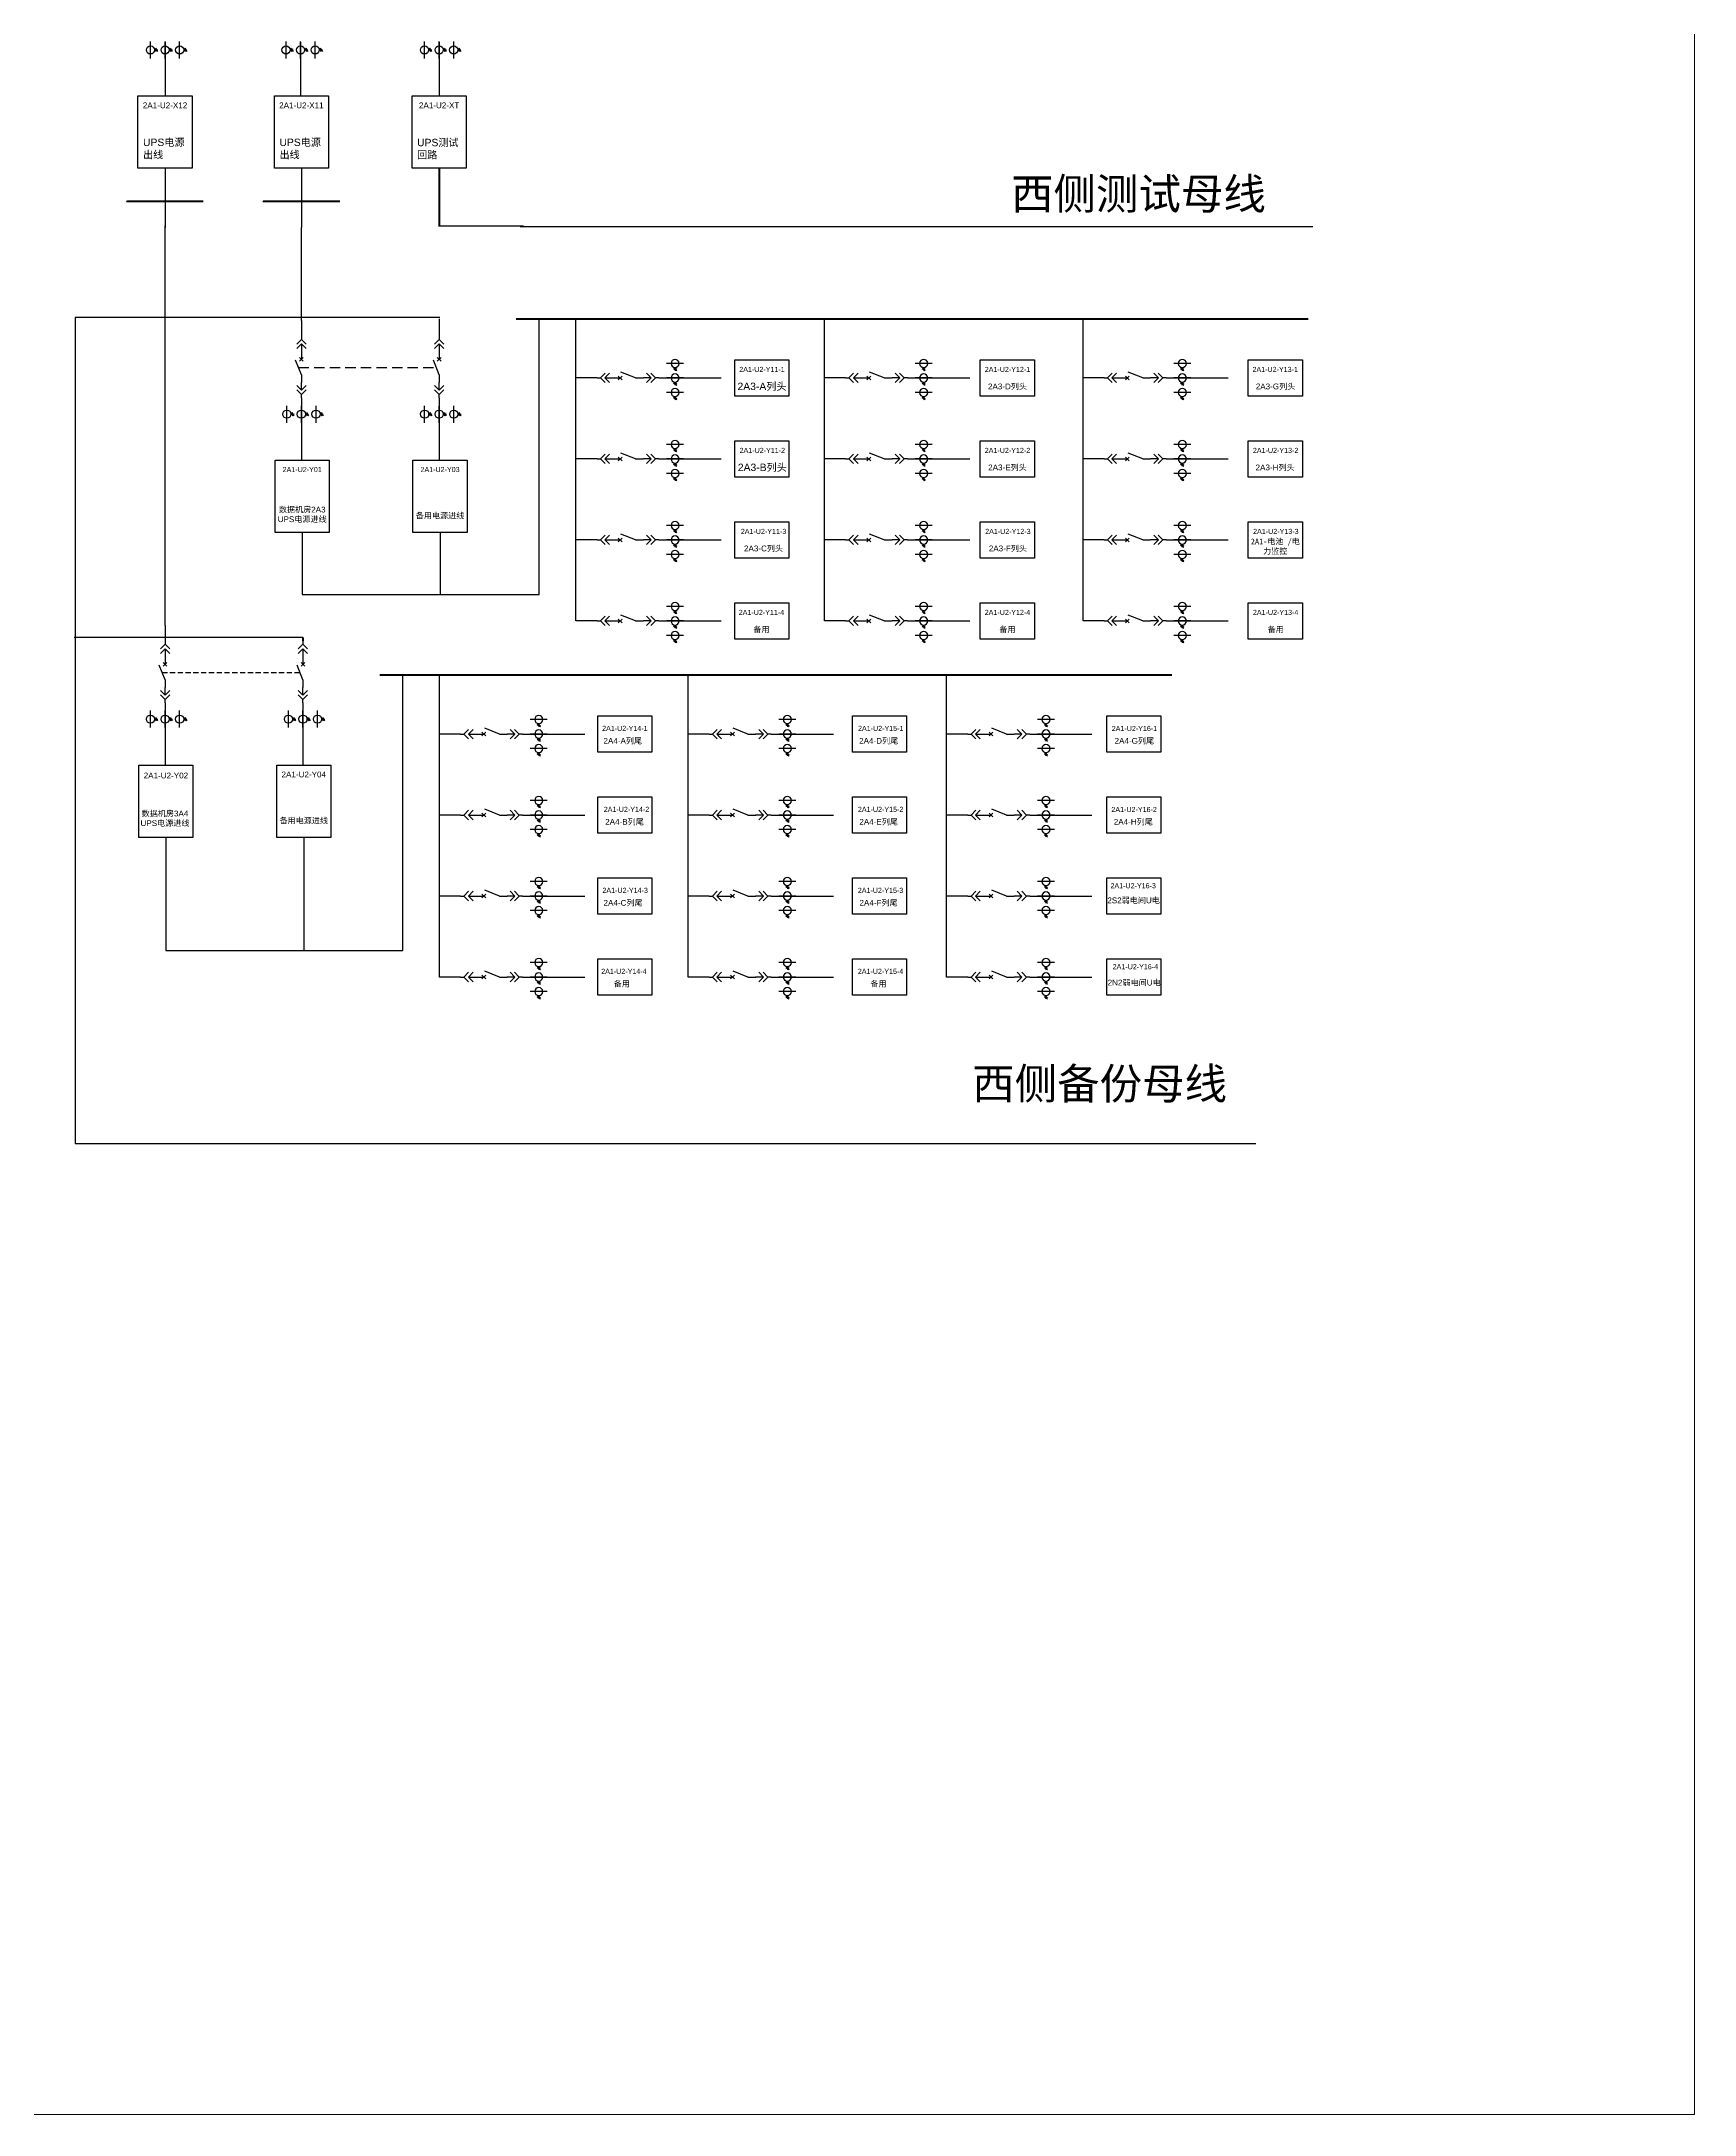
# Model space of a CAD drawing. Header units: millimetres. Extents: x 18 to 345, y 18 to 336.
# Drawn here: x 186.2 to 345.5, y 18.1 to 217.7 of the extents above; entities that cross this region are included whole.
import ezdxf

# ---------------------------------------------------------------- set-up
doc = ezdxf.new("R2010")
doc.units = ezdxf.units.MM
doc.linetypes.add('DASHED', pattern=[0.75, 0.5, -0.25])
doc.linetypes.add('HIDDEN', pattern=[0.375, 0.25, -0.125])
doc.styles.get("Standard").update_dxf_attribs({"font": 'arial.ttf'})

# ---------------------------------------------------------------- blocks, each defined once
blk = doc.blocks.new('A$C03DD39B5')
for p, q in [((417, 475), (283, 392)), ((417, 422), (283, 339)), ((350, 333), (350, 467))]:
    blk.add_line(p, q)
blk.add_lwpolyline([(700, 167), (0, 167)])
blk.add_circle((350, 167), 167)
blk = doc.blocks.new('DYDQAA05')
at = {"color": 0}
blk.add_lwpolyline([(0, 0), (0, -7)], dxfattribs=at)
blk = doc.blocks.new('DYDQAA03')
at = {"color": 0}
for points in [[(0, 0), (0, -1.5)], [(-2.12, -3.62), (0, -1.5)], [(-2.12, -5.62), (0, -3.5)], [(2.12, -3.62), (0, -1.5)], [(2.12, -5.62), (0, -3.5)], [(0, -3.5), (0, -7)]]:
    blk.add_lwpolyline(points, dxfattribs=at)
blk = doc.blocks.new('DYDQAA09')
at = {"color": 0}
blk.add_lwpolyline([(0, 0), (0, -3.5)], dxfattribs=at)
blk.add_lwpolyline([(0, 0), (0, -3.5)], dxfattribs=at)
blk.add_lwpolyline([(0, 0), (0, -3.5)], dxfattribs=at)
blk.add_lwpolyline([(0, 0), (0, -3.5)], dxfattribs=at)
blk.add_lwpolyline([(0, 0), (0, -3.5)], dxfattribs=at)
blk.add_lwpolyline([(0, 0), (0, -3.5)], dxfattribs=at)
blk.add_lwpolyline([(0, 0), (0, -3.5)], dxfattribs=at)
blk.add_lwpolyline([(0, 0), (0, -3.5)], dxfattribs=at)
blk.add_lwpolyline([(0, 0), (0, -3.5)], dxfattribs=at)
blk = doc.blocks.new('DYDQ0201')
at = {"color": 0}
for points in [[(0.86, -0.86), (-0.86, 0.86)], [(-0.86, -0.86), (0.86, 0.86)], [(0, -7), (-2.61, -0.37)]]:
    blk.add_lwpolyline(points, dxfattribs=at)
blk = doc.blocks.new('DYDQAA04')
at = {"color": 0}
for points in [[(0, -3.5), (0, 0)], [(-2.12, -1.38), (0, -3.5)], [(-2.12, -3.38), (0, -5.5)], [(2.12, -1.38), (0, -3.5)], [(2.12, -3.38), (0, -5.5)], [(0, -7), (0, -5.5)]]:
    blk.add_lwpolyline(points, dxfattribs=at)

msp = doc.modelspace()

# ---------------------------------------------------------------- linework, layer by layer
for p, q in [((198.14, 217.7, -5850.05), (198.14, 216.06, -5850.05)), ((211.19, 217.7, -5850.05), (211.19, 216.06, -5850.05)), ((224.54, 217.7, -5850.05), (224.54, 216.06, -5850.05)), ((198.14, 216.06, -5850.05), (198.14, 212.5, -5850.05)), ((211.19, 216.06, -5850.05), (211.19, 212.5, -5850.05)), ((224.54, 216.06, -5850.05), (224.54, 212.5, -5850.05)), ((198.14, 205.54, -5850.05), (198.14, 199.82, -5850.05)), ((211.27, 205.54, -5881.53), (211.27, 199.82, -5881.53)), ((198.14, 161.5, -9464.69), (198.14, 200, -8773.05)), ((211.27, 190.87, -9799.66), (211.27, 199.82, -8416.38)), ((234.17, 164.49, -7158.37), (234.17, 191.04, -13417.39)), ((237.71, 177.54, -6604.84), (237.71, 191.04, -13417.39)), ((261.66, 177.54, -6604.84), (261.66, 191.04, -13417.39)), ((286.57, 177.54, -6604.84), (286.57, 191.04, -13417.39)), ((239.75, 185.34, -7988.12), (237.71, 185.34, -7296.48)), ((246.5, 185.34, -5786.9), (248.14, 185.34, -5786.9)), ((248.14, 185.34, -5786.9), (251.7, 185.34, -5786.9)), ((263.7, 185.34, -7988.12), (261.66, 185.34, -7296.48)), ((270.45, 185.34, -5786.9), (272.09, 185.34, -5786.9)), ((272.09, 185.34, -5786.9), (275.65, 185.34, -5786.9)), ((288.61, 185.34, -7988.12), (286.57, 185.34, -7296.48)), ((295.35, 185.34, -5786.9), (296.99, 185.34, -5786.9)), ((296.99, 185.34, -5786.9), (300.56, 185.34, -5786.9)), ((211.27, 182.63, -7598.43), (211.27, 180.99, -7598.43)), ((211.27, 180.99, -7598.43), (211.27, 177.42, -7598.43)), ((239.75, 177.54, -6604.84), (237.71, 177.54, -6604.84)), ((237.71, 169.74, -5913.2), (237.71, 177.54, -6604.84)), ((246.5, 177.54, -4403.61), (248.14, 177.54, -4403.61)), ((248.14, 177.54, -4403.61), (251.7, 177.54, -4403.61)), ((263.7, 177.54, -6604.84), (261.66, 177.54, -6604.84)), ((261.66, 169.74, -5913.2), (261.66, 177.54, -6604.84)), ((270.45, 177.54, -4403.61), (272.09, 177.54, -4403.61)), ((272.09, 177.54, -4403.61), (275.65, 177.54, -4403.61)), ((288.61, 177.54, -6604.84), (286.57, 177.54, -6604.84)), ((286.57, 169.74, -5913.2), (286.57, 177.54, -6604.84)), ((295.35, 177.54, -4403.61), (296.99, 177.54, -4403.61)), ((296.99, 177.54, -4403.61), (300.56, 177.54, -4403.61)), ((211.35, 170.47, -7629.92), (211.35, 164.49, -7158.37)), ((239.75, 169.74, -5913.2), (237.71, 169.74, -5913.2)), ((237.71, 161.94, -5221.56), (237.71, 169.74, -5913.2)), ((246.5, 169.74, -3711.97), (248.14, 169.74, -3711.97)), ((248.14, 169.74, -3711.97), (251.7, 169.74, -3711.97)), ((263.7, 169.74, -5913.2), (261.66, 169.74, -5913.2)), ((261.66, 161.94, -5221.56), (261.66, 169.74, -5913.2)), ((270.45, 169.74, -3711.97), (272.09, 169.74, -3711.97)), ((272.09, 169.74, -3711.97), (275.65, 169.74, -3711.97)), ((288.61, 169.74, -5913.2), (286.57, 169.74, -5913.2)), ((286.57, 161.94, -5221.56), (286.57, 169.74, -5913.2)), ((295.35, 169.74, -3711.97), (296.99, 169.74, -3711.97)), ((296.99, 169.74, -3711.97), (300.56, 169.74, -3711.97)), ((211.35, 164.49, -7158.37), (234.17, 164.49, -7158.37)), ((239.75, 161.94, -5221.56), (237.71, 161.94, -5221.56)), ((246.5, 161.94, -3020.33), (248.14, 161.94, -3020.33)), ((248.14, 161.94, -3020.33), (251.7, 161.94, -3020.33)), ((263.7, 161.94, -5221.56), (261.66, 161.94, -5221.56)), ((270.45, 161.94, -3020.33), (272.09, 161.94, -3020.33)), ((272.09, 161.94, -3020.33), (275.65, 161.94, -3020.33)), ((288.61, 161.94, -5221.56), (286.57, 161.94, -5221.56)), ((295.35, 161.94, -3020.33), (296.99, 161.94, -3020.33)), ((296.99, 161.94, -3020.33), (300.56, 161.94, -3020.33)), ((221.03, 130.2, -7158.37), (221.03, 156.75, -13417.39)), ((224.58, 143.25, -6604.84), (224.58, 156.75, -13417.39)), ((248.53, 143.25, -6604.84), (248.53, 156.75, -13417.39)), ((273.43, 143.25, -6604.84), (273.43, 156.75, -13417.39)), ((198.14, 153.26, -7263.47), (198.14, 151.62, -7263.47)), ((198.14, 151.62, -7263.47), (198.14, 148.05, -7263.47)), ((226.61, 151.05, -7988.12), (224.58, 151.05, -7296.48)), ((233.36, 151.05, -5786.9), (235, 151.05, -5786.9)), ((235, 151.05, -5786.9), (238.57, 151.05, -5786.9)), ((250.56, 151.05, -7988.12), (248.53, 151.05, -7296.48)), ((257.31, 151.05, -5786.9), (258.95, 151.05, -5786.9)), ((258.95, 151.05, -5786.9), (262.52, 151.05, -5786.9)), ((275.47, 151.05, -7988.12), (273.43, 151.05, -7296.48)), ((282.22, 151.05, -5786.9), (283.86, 151.05, -5786.9)), ((283.86, 151.05, -5786.9), (287.42, 151.05, -5786.9)), ((226.61, 143.25, -6604.84), (224.58, 143.25, -6604.84)), ((224.58, 135.45, -5913.2), (224.58, 143.25, -6604.84)), ((233.36, 143.25, -4403.61), (235, 143.25, -4403.61)), ((235, 143.25, -4403.61), (238.57, 143.25, -4403.61)), ((250.56, 143.25, -6604.84), (248.53, 143.25, -6604.84)), ((248.53, 135.45, -5913.2), (248.53, 143.25, -6604.84)), ((257.31, 143.25, -4403.61), (258.95, 143.25, -4403.61)), ((258.95, 143.25, -4403.61), (262.52, 143.25, -4403.61)), ((275.47, 143.25, -6604.84), (273.43, 143.25, -6604.84)), ((273.43, 135.45, -5913.2), (273.43, 143.25, -6604.84)), ((282.22, 143.25, -4403.61), (283.86, 143.25, -4403.61)), ((283.86, 143.25, -4403.61), (287.42, 143.25, -4403.61)), ((198.22, 141.1, -7294.95), (198.22, 130.2, -7158.37)), ((226.61, 135.45, -5913.2), (224.58, 135.45, -5913.2)), ((224.58, 127.65, -5221.56), (224.58, 135.45, -5913.2)), ((233.36, 135.45, -3711.97), (235, 135.45, -3711.97)), ((235, 135.45, -3711.97), (238.57, 135.45, -3711.97)), ((250.56, 135.45, -5913.2), (248.53, 135.45, -5913.2)), ((248.53, 127.65, -5221.56), (248.53, 135.45, -5913.2)), ((257.31, 135.45, -3711.97), (258.95, 135.45, -3711.97)), ((258.95, 135.45, -3711.97), (262.52, 135.45, -3711.97)), ((275.47, 135.45, -5913.2), (273.43, 135.45, -5913.2)), ((273.43, 127.65, -5221.56), (273.43, 135.45, -5913.2)), ((282.22, 135.45, -3711.97), (283.86, 135.45, -3711.97)), ((283.86, 135.45, -3711.97), (287.42, 135.45, -3711.97)), ((198.22, 130.2, -7158.37), (221.03, 130.2, -7158.37)), ((226.61, 127.65, -5221.56), (224.58, 127.65, -5221.56)), ((233.36, 127.65, -3020.33), (235, 127.65, -3020.33)), ((235, 127.65, -3020.33), (238.57, 127.65, -3020.33)), ((250.56, 127.65, -5221.56), (248.53, 127.65, -5221.56)), ((257.31, 127.65, -3020.33), (258.95, 127.65, -3020.33)), ((258.95, 127.65, -3020.33), (262.52, 127.65, -3020.33)), ((275.47, 127.65, -5221.56), (273.43, 127.65, -5221.56)), ((282.22, 127.65, -3020.33), (283.86, 127.65, -3020.33)), ((283.86, 127.65, -3020.33), (287.42, 127.65, -3020.33))]:
    msp.add_line(p, q)
at = {"color": 1, "lineweight": 40}
for p, q in [((224.54, 205.54, -5882.56), (224.54, 199.94, -7957.48)), ((231.95, 191.04, -13417.39), (308.26, 191.04, -13417.39)), ((218.82, 156.75, -13417.39), (295.13, 156.75, -13417.39))]:
    msp.add_line(p, q, dxfattribs=at)
at = {"color": 1, "lineweight": 30}
for p, q in [((232.67, 199.95), (224.53, 199.95)), ((232.36, 199.94, -7957.48), (308.7, 199.94, -7957.48))]:
    msp.add_line(p, q, dxfattribs=at)
at = {"color": 5, "lineweight": 30}
for p, q in [((224.61, 191.15), (189.49, 191.15)), ((189.49, 191.15), (189.49, 111.61)), ((211.42, 160.34, 691.64), (189.37, 160.34, 691.64)), ((189.49, 111.61), (303.21, 111.61))]:
    msp.add_line(p, q, dxfattribs=at)
at = {"color": 5}
for p, q in [((224.54, 191.04, -11844.12), (224.54, 189.38, -9799.66)), ((224.54, 182.63, -7598.43), (224.54, 180.99, -7598.43)), ((224.54, 180.99, -7598.43), (224.54, 177.42, -7598.43)), ((224.63, 170.47, -7629.92), (224.63, 164.49, -7158.37)), ((211.42, 153.26, -5659.07), (211.42, 151.62, -5659.07)), ((211.42, 151.62, -5659.07), (211.42, 148.05, -5659.07)), ((211.5, 141.1, -5690.56), (211.5, 130.2, -7158.37))]:
    msp.add_line(p, q, dxfattribs=at)
at = {"linetype": 'DASHED', "ltscale": 2}
msp.add_line((211, 186.36, -9799.66), (224.28, 186.36, -9799.66), dxfattribs=at)
at = {"color": 5, "lineweight": 40}
msp.add_line((211.42, 160.33, -10596.4), (211.42, 160.01, -7860.29), dxfattribs=at)
at = {"linetype": 'HIDDEN', "ltscale": 2}
msp.add_line((197.86, 156.99, -7860.29), (211.14, 156.99, -7860.29), dxfattribs=at)
at = {"color": 1, "lineweight": 13, "ltscale": 0.001071}
msp.add_lwpolyline([(18.21, 336.49), (345.47, 336.49), (345.47, 18.1), (18.21, 18.1)], close=True, dxfattribs=at)
for points, elevation in [([(195.53, 212.5), (200.74, 212.5), (200.74, 205.54), (195.53, 205.54)], -5850.05), ([(208.67, 212.5), (213.88, 212.5), (213.88, 205.54), (208.67, 205.54)], -5881.53), ([(253.04, 187.08), (258.24, 187.08), (258.24, 183.6), (253.04, 183.6)], -5786.9), ([(276.67, 187.08), (281.88, 187.08), (281.88, 183.6), (276.67, 183.6)], -5786.9), ([(302.49, 187.08), (307.7, 187.08), (307.7, 183.6), (302.49, 183.6)], -5786.9), ([(253.04, 179.28), (258.24, 179.28), (258.24, 175.8), (253.04, 175.8)], -5786.9), ([(276.67, 179.28), (281.88, 179.28), (281.88, 175.8), (276.67, 175.8)], -5786.9), ([(302.49, 179.28), (307.7, 179.28), (307.7, 175.8), (302.49, 175.8)], -5786.9), ([(208.75, 177.42), (213.96, 177.42), (213.96, 170.47), (208.75, 170.47)], -7629.92), ([(253.04, 171.48), (258.24, 171.48), (258.24, 168), (253.04, 168)], -5786.9), ([(276.67, 171.48), (281.88, 171.48), (281.88, 168), (276.67, 168)], -5786.9), ([(302.49, 171.48), (307.7, 171.48), (307.7, 168), (302.49, 168)], -5786.9), ([(253.04, 163.68), (258.24, 163.68), (258.24, 160.2), (253.04, 160.2)], -5786.9), ([(276.67, 163.68), (281.88, 163.68), (281.88, 160.2), (276.67, 160.2)], -5786.9), ([(302.49, 163.68), (307.7, 163.68), (307.7, 160.2), (302.49, 160.2)], -5786.9), ([(239.82, 152.79), (245.03, 152.79), (245.03, 149.31), (239.82, 149.31)], -5786.9), ([(264.35, 152.79), (269.56, 152.79), (269.56, 149.31), (264.35, 149.31)], -5786.9), ([(288.85, 152.79), (294.06, 152.79), (294.06, 149.31), (288.85, 149.31)], -5786.9), ([(195.61, 148.05), (200.82, 148.05), (200.82, 141.1), (195.61, 141.1)], -7294.95), ([(239.82, 144.99), (245.03, 144.99), (245.03, 141.51), (239.82, 141.51)], -5786.9), ([(264.35, 144.99), (269.56, 144.99), (269.56, 141.51), (264.35, 141.51)], -5786.9), ([(288.85, 144.99), (294.06, 144.99), (294.06, 141.51), (288.85, 141.51)], -5786.9), ([(239.82, 137.19), (245.03, 137.19), (245.03, 133.71), (239.82, 133.71)], -5786.9), ([(264.35, 137.19), (269.56, 137.19), (269.56, 133.71), (264.35, 133.71)], -5786.9), ([(288.85, 137.19), (294.06, 137.19), (294.06, 133.71), (288.85, 133.71)], -5786.9), ([(239.82, 129.39), (245.03, 129.39), (245.03, 125.91), (239.82, 125.91)], -5786.9), ([(264.35, 129.39), (269.56, 129.39), (269.56, 125.91), (264.35, 125.91)], -5786.9), ([(288.85, 129.39), (294.06, 129.39), (294.06, 125.91), (288.85, 125.91)], -5786.9)]:
    msp.add_lwpolyline(points, close=True, dxfattribs=dict(elevation=elevation))
at = {"color": 1, "elevation": -5882.56}
msp.add_lwpolyline([(221.93, 212.5), (227.14, 212.5), (227.14, 205.54), (221.93, 205.54)], close=True, dxfattribs=at)
at = {"color": 1, "lineweight": 40, "ltscale": 100}
for points, elevation in [([(201.82, 202.33), (194.45, 202.33), (194.45, 202.33)], -16351.11), ([(214.96, 202.33), (207.59, 202.33), (207.59, 202.33)], -16382.59)]:
    msp.add_lwpolyline(points, dxfattribs=dict(at, elevation=elevation))
at = {"color": 5}
for points, elevation in [([(222.02, 177.42), (227.23, 177.42), (227.23, 170.47), (222.02, 170.47)], -7629.92), ([(208.9, 148.05), (214.11, 148.05), (214.11, 141.1), (208.9, 141.1)], -5690.56)]:
    msp.add_lwpolyline(points, close=True, dxfattribs=dict(at, elevation=elevation))

# ---------------------------------------------------------------- block references
at = {"linetype": 'Continuous', "yscale": 0.00233888397733859, "zscale": 0.00233888397733859}
for p, xscale, rotation in [((196.34, 217.75, -5850.05), 0.00233888397733859, 270), ((197.75, 217.75, -5850.05), 0.00233888397733859, 270), ((199.15, 217.75, -5850.05), 0.00233888397733859, 270), ((209.4, 217.75, -5850.05), 0.00233888397733859, 270), ((210.8, 217.75, -5850.05), 0.00233888397733859, 270), ((212.21, 217.75, -5850.05), 0.00233888397733859, 270), ((222.74, 217.75, -5850.05), 0.00233888397733859, 270), ((224.15, 217.75, -5850.05), 0.00233888397733859, 270), ((225.55, 217.75, -5850.05), 0.00233888397733859, 270), ((246.45, 187.13, -5786.9), -0.00233888397733859, 180), ((246.45, 185.73, -5786.9), -0.00233888397733859, 180), ((270.4, 187.13, -5786.9), -0.00233888397733859, 180), ((270.4, 185.73, -5786.9), -0.00233888397733859, 180), ((295.31, 187.13, -5786.9), -0.00233888397733859, 180), ((295.31, 185.73, -5786.9), -0.00233888397733859, 180), ((246.45, 184.33, -5786.9), -0.00233888397733859, 180), ((270.4, 184.33, -5786.9), -0.00233888397733859, 180), ((295.31, 184.33, -5786.9), -0.00233888397733859, 180), ((209.48, 182.67, -7598.43), 0.00233888397733859, 270), ((210.88, 182.67, -7598.43), 0.00233888397733859, 270), ((212.29, 182.67, -7598.43), 0.00233888397733859, 270), ((246.45, 179.33, -4403.61), -0.00233888397733859, 180), ((246.45, 177.93, -4403.61), -0.00233888397733859, 180), ((270.4, 179.33, -4403.61), -0.00233888397733859, 180), ((270.4, 177.93, -4403.61), -0.00233888397733859, 180), ((295.31, 179.33, -4403.61), -0.00233888397733859, 180), ((295.31, 177.93, -4403.61), -0.00233888397733859, 180), ((246.45, 176.53, -4403.61), -0.00233888397733859, 180), ((270.4, 176.53, -4403.61), -0.00233888397733859, 180), ((295.31, 176.53, -4403.61), -0.00233888397733859, 180), ((246.45, 171.53, -3711.97), -0.00233888397733859, 180), ((246.45, 170.13, -3711.97), -0.00233888397733859, 180), ((270.4, 171.53, -3711.97), -0.00233888397733859, 180), ((270.4, 170.13, -3711.97), -0.00233888397733859, 180), ((295.31, 171.53, -3711.97), -0.00233888397733859, 180), ((295.31, 170.13, -3711.97), -0.00233888397733859, 180), ((246.45, 168.73, -3711.97), -0.00233888397733859, 180), ((270.4, 168.73, -3711.97), -0.00233888397733859, 180), ((295.31, 168.73, -3711.97), -0.00233888397733859, 180), ((246.45, 163.73, -3020.33), -0.00233888397733859, 180), ((270.4, 163.73, -3020.33), -0.00233888397733859, 180), ((295.31, 163.73, -3020.33), -0.00233888397733859, 180), ((246.45, 162.33, -3020.33), -0.00233888397733859, 180), ((270.4, 162.33, -3020.33), -0.00233888397733859, 180), ((295.31, 162.33, -3020.33), -0.00233888397733859, 180), ((246.45, 160.93, -3020.33), -0.00233888397733859, 180), ((270.4, 160.93, -3020.33), -0.00233888397733859, 180), ((295.31, 160.93, -3020.33), -0.00233888397733859, 180), ((196.34, 153.3, -7263.47), 0.00233888397733859, 270), ((197.75, 153.3, -7263.47), 0.00233888397733859, 270), ((199.15, 153.3, -7263.47), 0.00233888397733859, 270), ((233.32, 152.84, -5786.9), -0.00233888397733859, 180), ((257.27, 152.84, -5786.9), -0.00233888397733859, 180), ((282.18, 152.84, -5786.9), -0.00233888397733859, 180), ((233.32, 151.44, -5786.9), -0.00233888397733859, 180), ((233.32, 150.04, -5786.9), -0.00233888397733859, 180), ((257.27, 151.44, -5786.9), -0.00233888397733859, 180), ((257.27, 150.04, -5786.9), -0.00233888397733859, 180), ((282.18, 151.44, -5786.9), -0.00233888397733859, 180), ((282.18, 150.04, -5786.9), -0.00233888397733859, 180), ((233.32, 145.04, -4403.61), -0.00233888397733859, 180), ((257.27, 145.04, -4403.61), -0.00233888397733859, 180), ((282.18, 145.04, -4403.61), -0.00233888397733859, 180), ((233.32, 143.64, -4403.61), -0.00233888397733859, 180), ((233.32, 142.24, -4403.61), -0.00233888397733859, 180), ((257.27, 143.64, -4403.61), -0.00233888397733859, 180), ((257.27, 142.24, -4403.61), -0.00233888397733859, 180), ((282.18, 143.64, -4403.61), -0.00233888397733859, 180), ((282.18, 142.24, -4403.61), -0.00233888397733859, 180), ((233.32, 137.24, -3711.97), -0.00233888397733859, 180), ((233.32, 135.84, -3711.97), -0.00233888397733859, 180), ((257.27, 137.24, -3711.97), -0.00233888397733859, 180), ((257.27, 135.84, -3711.97), -0.00233888397733859, 180), ((282.18, 137.24, -3711.97), -0.00233888397733859, 180), ((282.18, 135.84, -3711.97), -0.00233888397733859, 180), ((233.32, 134.44, -3711.97), -0.00233888397733859, 180), ((257.27, 134.44, -3711.97), -0.00233888397733859, 180), ((282.18, 134.44, -3711.97), -0.00233888397733859, 180), ((233.32, 129.44, -3020.33), -0.00233888397733859, 180), ((233.32, 128.04, -3020.33), -0.00233888397733859, 180), ((257.27, 129.44, -3020.33), -0.00233888397733859, 180), ((257.27, 128.04, -3020.33), -0.00233888397733859, 180), ((282.18, 129.44, -3020.33), -0.00233888397733859, 180), ((282.18, 128.04, -3020.33), -0.00233888397733859, 180), ((233.32, 126.64, -3020.33), -0.00233888397733859, 180), ((257.27, 126.64, -3020.33), -0.00233888397733859, 180), ((282.18, 126.64, -3020.33), -0.00233888397733859, 180)]:
    msp.add_blockref('A$C03DD39B5', p, dxfattribs=dict(at, xscale=xscale, rotation=rotation))
at = {"xscale": 0.2128962921302706, "yscale": 0.2128962921302706, "zscale": 0.2128962921302706}
for name, p in [('DYDQAA05', (211.27, 190.87, -9799.66)), ('DYDQAA03', (211.27, 189.38, -9799.66)), ('DYDQAA09', (211.27, 187.89, -9799.66)), ('DYDQ0201', (211.27, 187.14, -9799.66)), ('DYDQAA04', (211.27, 184.91, -9799.66)), ('DYDQAA09', (211.27, 185.65, -9799.66)), ('DYDQAA09', (211.27, 183.42, -9799.66)), ('DYDQAA03', (198.14, 160.01, -9464.69)), ('DYDQAA05', (198.14, 161.5, -9464.69)), ('DYDQ0201', (198.14, 157.77, -9464.69)), ('DYDQAA09', (198.14, 158.52, -9464.69)), ('DYDQAA09', (198.14, 156.28, -9464.69)), ('DYDQAA04', (198.14, 155.54, -9464.69)), ('DYDQAA09', (198.14, 154.05, -9464.69))]:
    msp.add_blockref(name, p, dxfattribs=at)
at = {"color": 5, "xscale": 0.2128962921302706, "yscale": 0.2128962921302706, "zscale": 0.2128962921302706}
for name, p in [('DYDQAA03', (224.54, 189.38, -9799.66)), ('DYDQAA09', (224.54, 187.89, -9799.66)), ('DYDQ0201', (224.54, 187.14, -9799.66)), ('DYDQAA04', (224.54, 184.91, -9799.66)), ('DYDQAA09', (224.54, 185.65, -9799.66)), ('DYDQAA09', (224.54, 183.42, -9799.66)), ('DYDQAA03', (211.42, 160.01, -7860.29)), ('DYDQ0201', (211.42, 157.77, -7860.29)), ('DYDQAA09', (211.42, 158.52, -7860.29)), ('DYDQAA09', (211.42, 156.28, -7860.29)), ('DYDQAA04', (211.42, 155.54, -7860.29)), ('DYDQAA09', (211.42, 154.05, -7860.29))]:
    msp.add_blockref(name, p, dxfattribs=at)
at = {"xscale": -0.2128962921302706, "yscale": 0.2128962921302706, "zscale": 0.2128962921302706, "rotation": 90}
for name, p in [('DYDQAA03', (239.75, 185.34, -7988.12)), ('DYDQ0201', (241.98, 185.34, -7988.12)), ('DYDQAA04', (244.22, 185.34, -7988.12)), ('DYDQAA03', (263.7, 185.34, -7988.12)), ('DYDQ0201', (265.93, 185.34, -7988.12)), ('DYDQAA04', (268.17, 185.34, -7988.12)), ('DYDQAA03', (288.61, 185.34, -7988.12)), ('DYDQ0201', (290.84, 185.34, -7988.12)), ('DYDQAA04', (293.08, 185.34, -7988.12)), ('DYDQAA09', (241.24, 185.34, -7988.12)), ('DYDQAA09', (243.47, 185.34, -7988.12)), ('DYDQAA09', (245.71, 185.34, -7988.12)), ('DYDQAA09', (265.19, 185.34, -7988.12)), ('DYDQAA09', (267.42, 185.34, -7988.12)), ('DYDQAA09', (269.66, 185.34, -7988.12)), ('DYDQAA09', (290.1, 185.34, -7988.12)), ('DYDQAA09', (292.33, 185.34, -7988.12)), ('DYDQAA09', (294.57, 185.34, -7988.12)), ('DYDQAA03', (239.75, 177.54, -6604.84)), ('DYDQ0201', (241.98, 177.54, -6604.84)), ('DYDQAA04', (244.22, 177.54, -6604.84)), ('DYDQAA03', (263.7, 177.54, -6604.84)), ('DYDQ0201', (265.93, 177.54, -6604.84)), ('DYDQAA04', (268.17, 177.54, -6604.84)), ('DYDQAA03', (288.61, 177.54, -6604.84)), ('DYDQ0201', (290.84, 177.54, -6604.84)), ('DYDQAA04', (293.08, 177.54, -6604.84)), ('DYDQAA09', (241.24, 177.54, -6604.84)), ('DYDQAA09', (243.47, 177.54, -6604.84)), ('DYDQAA09', (245.71, 177.54, -6604.84)), ('DYDQAA09', (265.19, 177.54, -6604.84)), ('DYDQAA09', (267.42, 177.54, -6604.84)), ('DYDQAA09', (269.66, 177.54, -6604.84)), ('DYDQAA09', (290.1, 177.54, -6604.84)), ('DYDQAA09', (292.33, 177.54, -6604.84)), ('DYDQAA09', (294.57, 177.54, -6604.84)), ('DYDQAA03', (239.75, 169.74, -5913.2)), ('DYDQAA09', (241.24, 169.74, -5913.2)), ('DYDQ0201', (241.98, 169.74, -5913.2)), ('DYDQAA09', (243.47, 169.74, -5913.2)), ('DYDQAA04', (244.22, 169.74, -5913.2)), ('DYDQAA09', (245.71, 169.74, -5913.2)), ('DYDQAA03', (263.7, 169.74, -5913.2)), ('DYDQAA09', (265.19, 169.74, -5913.2)), ('DYDQ0201', (265.93, 169.74, -5913.2)), ('DYDQAA09', (267.42, 169.74, -5913.2)), ('DYDQAA04', (268.17, 169.74, -5913.2)), ('DYDQAA09', (269.66, 169.74, -5913.2)), ('DYDQAA03', (288.61, 169.74, -5913.2)), ('DYDQAA09', (290.1, 169.74, -5913.2)), ('DYDQ0201', (290.84, 169.74, -5913.2)), ('DYDQAA09', (292.33, 169.74, -5913.2)), ('DYDQAA04', (293.08, 169.74, -5913.2)), ('DYDQAA09', (294.57, 169.74, -5913.2)), ('DYDQAA03', (239.75, 161.94, -5221.56)), ('DYDQAA09', (241.24, 161.94, -5221.56)), ('DYDQ0201', (241.98, 161.94, -5221.56)), ('DYDQAA09', (243.47, 161.94, -5221.56)), ('DYDQAA04', (244.22, 161.94, -5221.56)), ('DYDQAA09', (245.71, 161.94, -5221.56)), ('DYDQAA03', (263.7, 161.94, -5221.56)), ('DYDQAA09', (265.19, 161.94, -5221.56)), ('DYDQ0201', (265.93, 161.94, -5221.56)), ('DYDQAA09', (267.42, 161.94, -5221.56)), ('DYDQAA04', (268.17, 161.94, -5221.56)), ('DYDQAA09', (269.66, 161.94, -5221.56)), ('DYDQAA03', (288.61, 161.94, -5221.56)), ('DYDQAA09', (290.1, 161.94, -5221.56)), ('DYDQ0201', (290.84, 161.94, -5221.56)), ('DYDQAA09', (292.33, 161.94, -5221.56)), ('DYDQAA04', (293.08, 161.94, -5221.56)), ('DYDQAA09', (294.57, 161.94, -5221.56)), ('DYDQAA03', (226.61, 151.05, -7988.12)), ('DYDQAA09', (228.1, 151.05, -7988.12)), ('DYDQ0201', (228.85, 151.05, -7988.12)), ('DYDQAA09', (230.34, 151.05, -7988.12)), ('DYDQAA04', (231.08, 151.05, -7988.12)), ('DYDQAA09', (232.57, 151.05, -7988.12)), ('DYDQAA03', (250.56, 151.05, -7988.12)), ('DYDQAA09', (252.05, 151.05, -7988.12)), ('DYDQ0201', (252.8, 151.05, -7988.12)), ('DYDQAA09', (254.29, 151.05, -7988.12)), ('DYDQAA04', (255.03, 151.05, -7988.12)), ('DYDQAA09', (256.52, 151.05, -7988.12)), ('DYDQAA03', (275.47, 151.05, -7988.12)), ('DYDQAA09', (276.96, 151.05, -7988.12)), ('DYDQ0201', (277.71, 151.05, -7988.12)), ('DYDQAA09', (279.2, 151.05, -7988.12)), ('DYDQAA04', (279.94, 151.05, -7988.12)), ('DYDQAA09', (281.43, 151.05, -7988.12)), ('DYDQ0201', (228.85, 143.25, -6604.84)), ('DYDQ0201', (252.8, 143.25, -6604.84)), ('DYDQ0201', (277.71, 143.25, -6604.84)), ('DYDQAA03', (226.61, 143.25, -6604.84)), ('DYDQAA09', (228.1, 143.25, -6604.84)), ('DYDQAA09', (230.34, 143.25, -6604.84)), ('DYDQAA04', (231.08, 143.25, -6604.84)), ('DYDQAA09', (232.57, 143.25, -6604.84)), ('DYDQAA03', (250.56, 143.25, -6604.84)), ('DYDQAA09', (252.05, 143.25, -6604.84)), ('DYDQAA09', (254.29, 143.25, -6604.84)), ('DYDQAA04', (255.03, 143.25, -6604.84)), ('DYDQAA09', (256.52, 143.25, -6604.84)), ('DYDQAA03', (275.47, 143.25, -6604.84)), ('DYDQAA09', (276.96, 143.25, -6604.84)), ('DYDQAA09', (279.2, 143.25, -6604.84)), ('DYDQAA04', (279.94, 143.25, -6604.84)), ('DYDQAA09', (281.43, 143.25, -6604.84)), ('DYDQAA03', (226.61, 135.45, -5913.2)), ('DYDQ0201', (228.85, 135.45, -5913.2)), ('DYDQAA04', (231.08, 135.45, -5913.2)), ('DYDQAA03', (250.56, 135.45, -5913.2)), ('DYDQ0201', (252.8, 135.45, -5913.2)), ('DYDQAA04', (255.03, 135.45, -5913.2)), ('DYDQAA03', (275.47, 135.45, -5913.2)), ('DYDQ0201', (277.71, 135.45, -5913.2)), ('DYDQAA04', (279.94, 135.45, -5913.2)), ('DYDQAA09', (228.1, 135.45, -5913.2)), ('DYDQAA09', (230.34, 135.45, -5913.2)), ('DYDQAA09', (232.57, 135.45, -5913.2)), ('DYDQAA09', (252.05, 135.45, -5913.2)), ('DYDQAA09', (254.29, 135.45, -5913.2)), ('DYDQAA09', (256.52, 135.45, -5913.2)), ('DYDQAA09', (276.96, 135.45, -5913.2)), ('DYDQAA09', (279.2, 135.45, -5913.2)), ('DYDQAA09', (281.43, 135.45, -5913.2)), ('DYDQAA03', (226.61, 127.65, -5221.56)), ('DYDQ0201', (228.85, 127.65, -5221.56)), ('DYDQAA04', (231.08, 127.65, -5221.56)), ('DYDQAA03', (250.56, 127.65, -5221.56)), ('DYDQ0201', (252.8, 127.65, -5221.56)), ('DYDQAA04', (255.03, 127.65, -5221.56)), ('DYDQAA03', (275.47, 127.65, -5221.56)), ('DYDQ0201', (277.71, 127.65, -5221.56)), ('DYDQAA04', (279.94, 127.65, -5221.56)), ('DYDQAA09', (228.1, 127.65, -5221.56)), ('DYDQAA09', (230.34, 127.65, -5221.56)), ('DYDQAA09', (232.57, 127.65, -5221.56)), ('DYDQAA09', (252.05, 127.65, -5221.56)), ('DYDQAA09', (254.29, 127.65, -5221.56)), ('DYDQAA09', (256.52, 127.65, -5221.56)), ('DYDQAA09', (276.96, 127.65, -5221.56)), ('DYDQAA09', (279.2, 127.65, -5221.56)), ('DYDQAA09', (281.43, 127.65, -5221.56))]:
    msp.add_blockref(name, p, dxfattribs=at)
at = {"color": 5, "linetype": 'Continuous', "xscale": 0.00233888397733859, "yscale": 0.00233888397733859, "zscale": 0.00233888397733859, "rotation": 270}
for p in [(222.75, 182.67, -7598.43), (224.15, 182.67, -7598.43), (225.56, 182.67, -7598.43), (209.63, 153.3, -5659.07), (211.03, 153.3, -5659.07), (212.43, 153.3, -5659.07)]:
    msp.add_blockref('A$C03DD39B5', p, dxfattribs=at)

# ---------------------------------------------------------------- texts
at = {"width": 5.2091}
for s, insert, char_height, attachment_point in [('2A1-U2-X12', (198.14, 211.59, -3775.12), 0.557, 5), ('2A1-U2-X11', (211.27, 211.59, -2988.67), 0.557, 5), ('UPS{\\fSimSun|b0|i0|c134|p2;电源\\P出线}', (196.02, 208.39, -8428.01), 0.7128, 1), ('UPS{\\fSimSun|b0|i0|c134|p2;电源\\P出线}', (209.16, 208.39, -7171.03), 0.7128, 1), ('2A1-U2-Y11-1', (255.64, 186.16, -5786.9), 0.4901, 5), ('2A1-U2-Y12-1', (279.29, 186.16, -5786.9), 0.4901, 5), ('2A1-U2-Y13-1', (305.08, 186.16, -5786.9), 0.4901, 5), ('{\\H0.78125x;2A3-D\\f宋体|b0|i0|c134|p2;列头}', (279.29, 184.49, -5786.9), 0.7128, 5), ('{\\H0.78125x;2A3-G\\f宋体|b0|i0|c134|p2;列头}', (305.11, 184.49, -3711.97), 0.7128, 5), ('2A1-U2-Y11-2', (255.67, 178.36, -4403.61), 0.4901, 5), ('2A1-U2-Y12-2', (279.29, 178.36, -4403.61), 0.4901, 5), ('2A1-U2-Y13-2', (305.12, 178.36, -4403.61), 0.4901, 5), ('2A1-U2-Y01', (211.35, 176.52, -7629.92), 0.49, 5), ('{\\H0.78125x;2A3-E\\f宋体|b0|i0|c134|p2;列头}', (279.29, 176.69, -4403.61), 0.7128, 5), ('{\\H0.78125x;2A3-H\\f宋体|b0|i0|c134|p2;列头}', (305.07, 176.69, -3711.97), 0.7128, 5), ('{\\fSimSun|b0|i0|c134|p2;\\H0.78125x;数据机房\\fArial|b0|i0|c0|p34;2A3 \\PUPS\\fSimSun|b0|i0|c134|p2;电源进线}', (211.35, 172.17, -7629.92), 0.7128, 5), ('2A1-U2-Y11-3', (255.79, 170.56, -3711.97), 0.4901, 5), ('2A1-U2-Y12-3', (279.33, 170.56, -3711.97), 0.4901, 5), ('{\\f宋体|b0|i0|c134|p2;\\H0.78125x;2A1-电池 /电\\P力监控}', (305.09, 169.1, -3020.33), 0.7128, 5), ('2A1-U2-Y13-3', (305.14, 170.56, -3711.97), 0.4901, 5), ('{\\H0.78125x;2A3-C\\f宋体|b0|i0|c134|p2;列头}', (255.79, 168.89, -3711.97), 0.7128, 5), ('{\\H0.78125x;2A3-F\\f宋体|b0|i0|c134|p2;列头}', (279.33, 168.89, -3711.97), 0.7128, 5), ('2A1-U2-Y11-4', (255.59, 162.76, -3020.33), 0.4901, 5), ('2A1-U2-Y12-4', (279.29, 162.76, -3020.33), 0.4901, 5), ('2A1-U2-Y13-4', (305.12, 162.76, -3020.33), 0.4901, 5), ('{\\H0.78125x;备用\\P}', (255.59, 161.09, -3020.33), 0.7128, 5), ('{\\H0.78125x;备用\\P}', (279.29, 161.09, -3020.33), 0.7128, 5), ('{\\H0.78125x;备用\\P}', (305.12, 161.09, -3020.33), 0.7128, 5), ('2A1-U2-Y14-1', (242.43, 151.59, -5786.9), 0.4901, 5), ('2A1-U2-Y15-1', (267.08, 151.59, -5786.9), 0.4901, 5), ('2A1-U2-Y16-1', (291.52, 151.58, -5787.74), 0.4901, 5), ('{\\H0.78125x;2A4-A\\f宋体|b0|i0|c134|p2;列尾}', (242.23, 150.36, -5430.22), 0.7128, 5), ('{\\H0.78125x;2A4-D\\f宋体|b0|i0|c134|p2;列尾}', (266.88, 150.36, -5430.22), 0.7128, 5), ('{\\H0.78125x;2A4-G\\f宋体|b0|i0|c134|p2;列尾}', (291.51, 150.36, -3355.3), 0.7128, 5), ('2A1-U2-Y02', (198.22, 147.05, -9497.2), 0.557, 5), ('{\\fSimSun|b0|i0|c134|p2;数据机房}3A4 \\PUPS{\\fSimSun|b0|i0|c134|p2;电源进线}', (198.13, 142.9, -12390.06), 0.5569, 5), ('2A1-U2-Y14-2', (242.59, 143.79, -4403.61), 0.4901, 5), ('2A1-U2-Y15-2', (267.07, 143.79, -4403.61), 0.4901, 5), ('2A1-U2-Y16-2', (291.49, 143.78, -4404.46), 0.4901, 5), ('{\\H0.78125x;2A4-B\\f宋体|b0|i0|c134|p2;列尾}', (242.4, 142.56, -4046.94), 0.7128, 5), ('{\\H0.78125x;2A4-E\\f宋体|b0|i0|c134|p2;列尾}', (266.88, 142.56, -4046.94), 0.7128, 5), ('{\\H0.78125x;2A4-H\\f宋体|b0|i0|c134|p2;列尾}', (291.41, 142.56, -3355.3), 0.7128, 5), ('2A1-U2-Y14-3', (242.46, 135.99, -3711.97), 0.4901, 5), ('2A1-U2-Y15-3', (267.06, 135.99, -3711.97), 0.4901, 5), ('2A1-U2-Y16-3', (291.4, 136.44, -3712.82), 0.4901, 5), ('{\\H0.78125x;2A4-C\\f宋体|b0|i0|c134|p2;列尾}', (242.26, 134.76, -3355.3), 0.7128, 5), ('{\\H0.78125x;2A4-F\\f宋体|b0|i0|c134|p2;列尾}', (266.87, 134.76, -3355.3), 0.7128, 5), ('{\\H0.78125x;2S2\\fSimSun|b0|i0|c134|p2;弱电间\\fArial|b0|i0|c0|p34;U\\fSimSun|b0|i0|c134|p2;电}', (291.44, 135, -8009.82), 0.7128, 5), ('2A1-U2-Y14-4', (242.34, 128.19, -3020.33), 0.4901, 5), ('2A1-U2-Y15-4', (267.06, 128.19, -3020.33), 0.4901, 5), ('2A1-U2-Y16-4', (291.61, 128.64, -3021.18), 0.4901, 5), ('{\\H0.78125x;备用\\P}', (242.14, 126.96, -2663.66), 0.7128, 5), ('{\\H0.78125x;备用\\P}', (266.87, 126.96, -2663.66), 0.7128, 5), ('{\\H0.78125x;2N2\\fSimSun|b0|i0|c134|p2;弱电间\\fArial|b0|i0|c0|p34;U\\fSimSun|b0|i0|c134|p2;电}', (291.49, 127.08, -8009.82), 0.7128, 5)]:
    msp.add_mtext(s, dxfattribs=dict(at, insert=insert, char_height=char_height, attachment_point=attachment_point))
at = {"color": 1}
for s, insert, char_height, width, attachment_point in [('2A1-U2-XT', (224.54, 211.59, -2989.69), 0.557, 5.2091, 5), ('UPS{\\fSimSun|b0|i0|c134|p2;测试\\P回路}', (222.42, 208.37, -5882.56), 0.7128, 5.2091, 1), ('西侧测试母线', (279.63, 204.58, 72272.16), 3, 27.5001, 1)]:
    msp.add_mtext(s, dxfattribs=dict(at, insert=insert, char_height=char_height, width=width, attachment_point=attachment_point))
at = {"color": 7, "char_height": 0.7128, "width": 5.2091, "attachment_point": 5}
for s, insert in [('2A3-A{\\f宋体|b0|i0|c0|p0;列头}', (255.64, 184.49, -5786.9)), ('2A3-B{\\f宋体|b0|i0|c0|p0;列头}', (255.67, 176.69, -4403.61))]:
    msp.add_mtext(s, dxfattribs=dict(at, insert=insert))
at = {"color": 5}
for s, insert, char_height, width, attachment_point in [('2A1-U2-Y03', (224.63, 176.52, -7629.92), 0.49, 5.2091, 5), ('{\\H0.78125x;备用电源进线\\P}', (224.63, 172.05, -7629.92), 0.7128, 5.2091, 5), ('2A1-U2-Y04', (211.5, 147.15, -5690.56), 0.557, 5.2091, 5), ('{\\H0.78125x;备用电源进线\\P}', (211.5, 142.68, -5690.56), 0.7128, 5.2091, 5), ('西侧备份母线', (275.89, 118.88, 33273.43), 3, 34.5001, 1)]:
    msp.add_mtext(s, dxfattribs=dict(at, insert=insert, char_height=char_height, width=width, attachment_point=attachment_point))

doc.saveas('drawing.dxf')
